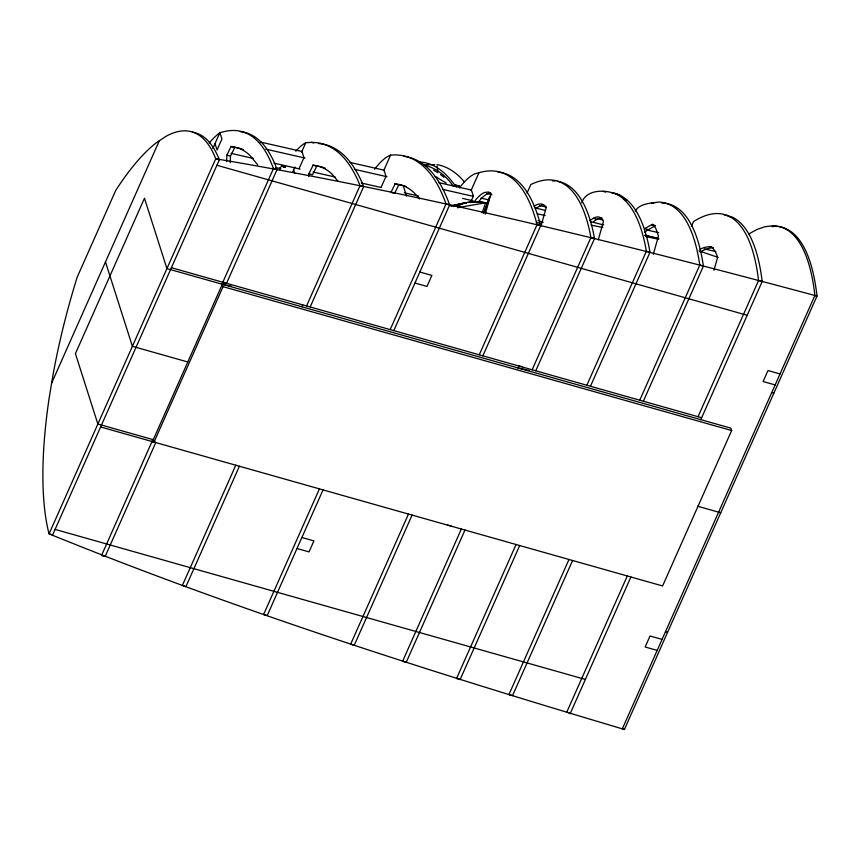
<?xml version="1.0" encoding="UTF-8"?>
<svg xmlns="http://www.w3.org/2000/svg" width="860" height="860" viewBox="0 0 860 860"><rect width="100%" height="100%" fill="white"/><g stroke="black" fill="none" stroke-linecap="round" stroke-linejoin="round"><path stroke-width="1.29" d="M226.631 161.712L226.868 155.079L231.093 146.469A312.803 96.363 -74.2 0 1 249.916 155.348L257.699 164.851M230.244 162.733L230.48 156.101L234.705 147.49A312.803 96.363 -74.2 0 1 243.445 149.694M308.815 176.397L308.912 173.742L313.137 165.131A312.803 96.363 -74.2 0 1 331.96 174.021L338.238 181.449M485.233 214.129L491.135 193.285L488.415 191.974L484.427 192.543A59.963 18.468 -74.2 0 0 473.989 202.111M541.005 226.019L546.272 207.421L545.229 206.077A67.091 20.672 -74.2 0 0 534.114 206.239M598.259 239.822L603.505 221.31L602.301 219.3A54.567 16.813 -74.2 0 0 593.432 218.29A150.296 46.3 -74.2 0 0 589.895 220.654M653.321 254.248L658.459 236.124L655.728 228.212L652.783 224.267A10.298 3.171 -74.2 0 0 651.805 224.632L644.613 228.588L648.225 229.609M713.961 270.233L717.605 257.355L717.197 256.151A98.631 30.38 -74.2 0 0 711.155 246.734L708.887 246.745A172.236 53.062 -74.2 0 0 699.997 249.217M482.17 212.861L485.642 202.809L487.448 203.422M483.524 213.345L489.802 196.585L484.406 212.237M51.622 383.162L159.326 140.76M212.839 148.533L219.902 132.623L225.739 131.268A328.112 101.082 -74.2 0 1 273.437 168.614L277.049 169.635A328.112 101.082 -74.2 0 0 240.284 131.655M219.343 159.788L52.664 534.877L49.063 533.856A261.644 80.603 -74.2 0 1 48.955 399.352L52.89 375.476A261.644 80.603 -74.2 0 1 77.217 277.103L115.734 190.415A261.644 80.603 -74.2 0 1 156.262 142.814L165.776 136.45A261.644 80.603 -74.2 0 1 215.731 158.767L219.343 159.788A261.644 80.603 -74.2 0 0 192.403 132.171M222.009 284.004L222.858 282.069M222.02 284.036L273.566 168.323L277.178 169.345L226.535 283.305L223.116 282.144M152.166 441.546L152.951 439.417L101.523 555.506L105.135 556.528L155.768 442.567L152.381 441.535L153.241 439.611L154.026 442.072L223.084 286.66L222.299 284.198L223.149 282.273L226.47 283.09M152.413 441.621L223.181 282.349M279.876 169.581C279.027 165.776 286.262 164.335 285.09 167.302M292.819 171.839L294.969 166.99M301.441 152.446L305.752 142.738L311.46 142.362L313.868 143.05M299.076 168.635L303.967 157.638L301.946 151.296M325.478 168.356A312.803 96.363 -74.2 0 0 316.738 166.152L312.513 174.763L308.912 173.742M301.838 306.773L302.698 304.848M235.79 465.206L182.32 585.563L185.932 586.584L239.402 466.227M306.558 305.945L360.039 185.588A411.22 126.678 -74.2 0 0 311.46 142.362M310.17 306.966L363.651 186.609A411.22 126.678 -74.2 0 0 318.415 143.512M383.678 170.667L390.58 155.123A417.906 128.731 -74.2 0 1 446.039 203.938L449.64 204.959L393.805 330.627M381.12 187.308L386.011 176.3L383.99 169.968M419.562 198.993A312.803 96.363 -74.2 0 0 418.035 197.026L414.004 192.683A312.803 96.363 -74.2 0 0 395.17 183.803L390.945 192.414L393.353 193.091M394.557 193.435L398.782 184.825A312.803 96.363 -74.2 0 1 406.318 186.555M319.425 488.867L263.59 614.534L267.202 615.556L323.037 489.899M390.193 329.606L446.039 203.938M471 190.608L478.945 172.731A343.495 105.812 -74.2 0 1 537.07 224.653L540.682 225.675L482.858 355.825M470.646 202.293L473.365 196.177L471.334 189.845M527.029 193.091L530.835 184.534A293.625 90.45 -74.2 0 1 590.906 237.521L594.518 238.542L535.748 370.789M408.478 514.065L350.644 644.215L354.255 645.236L412.09 515.086M479.246 354.804L537.07 224.653M581.768 202.852C586.574 186.878 613.857 188.931 623.661 199.262A296.216 91.257 -74.2 0 1 646.387 251.227L586.842 385.248M461.368 529.029L402.609 661.275L406.221 662.297L464.981 530.05M532.146 369.768L590.906 237.521M635.282 211.033C639.399 203.53 651.02 203.175 658.674 202.057A286.058 88.118 -74.2 0 1 699.782 265.074L703.394 266.095L643.345 401.233M516.075 544.509L456.531 678.518L460.132 679.54L519.687 545.53M590.454 386.269L649.999 252.249A296.216 91.257 -74.2 0 0 627.273 200.283C622.866 196.413 617.555 193.167 611.567 192.704M691.408 226.459L693.579 221.568A277.286 85.419 -74.2 0 1 723.722 214.344L730.162 216.881A277.286 85.419 -74.2 0 1 758.574 280.489L698.051 416.713M568.976 559.473L508.926 694.611L512.538 695.633L572.577 560.494M639.743 400.212L699.782 265.074M627.284 575.974L566.761 712.188L570.363 713.209M570.094 713.821L630.896 576.995M700.803 419.659L762.454 280.908M153.263 439.696L97.868 424.023L75.411 353.643L144.469 198.23L166.926 268.599L730.892 428.173L731.645 430.548L662.598 585.961L100.62 426.969M748.479 234.146L756.811 229.555L764.787 226.76L772.366 225.772A280.715 86.473 -74.2 0 1 814.893 295.464L622.307 728.871L624.414 729.474L817 296.055A280.715 86.473 -74.2 0 0 779.267 226.718M454.875 185.524L455.574 184.846L456.284 186.964M458.638 186.254L459.229 185.932L459.896 187.985M482.051 202.132L486.996 203.293C479.084 201.079 470.14 200.831 462.4 203.906A46.655 36.249 -69.2 0 0 457.294 206.54M453.381 206.464L466.249 202.53L450.758 205.841M490.103 192.984L488.039 193.564A59.963 18.468 -74.2 0 0 478.816 201.541M451.102 206.045L462.497 203.347M453.403 206.067L458.595 204.959M478.945 172.731L475.042 173.763A93.751 28.874 -74.2 0 0 459.659 187.62M457.38 207.733L485.642 202.777M772.108 226.674L774.473 226.374A280.715 86.473 -74.2 0 1 776.892 226.438M480.235 201.917L481.589 202.433L470.957 201.885M425.808 164.668L434.752 164.701M275.641 167.85L280.865 168.291M418.927 162.056C434.762 162.218 446.867 173.86 455.413 186.029M661.759 203.1L662.286 203.078A286.058 88.118 -74.2 0 1 703.394 266.095M537.35 213.861L545.143 215.494M591.046 225.094L602.849 227.567M645.731 236.543L658.717 239.252M222.299 284.198L231.415 286.251M260.15 141.986L302.01 151.51M350.041 162.443L384.054 170.183M438.664 182.61L471.409 190.06M486.706 193.543L491.931 194.725M539.682 205.594L546.111 207.056M597.485 218.741L602.709 219.934M646.784 229.964L658.556 232.641M265.912 149.167L304.977 158.057M354.46 169.323L387.011 176.73M443.072 189.49L473.065 196.306M480.858 198.09L488.641 199.853M644.807 235.393L657.803 238.349M704.351 248.938L715.832 251.55M231.071 153.359L253.205 158.401M274.039 163.142L300.086 169.065M313.104 172.032L335.25 177.063M361.286 182.986L380.819 187.437M404.286 192.78L418.627 196.037M518.3 365.855L521.998 366.704M517.44 367.779L529.212 370.477M447.522 525.116L451.231 525.965M462.594 198.391L473.065 200.81M436.891 164.604C447.856 166.464 457.294 173.258 464.196 181.75M534.802 207.776L545.208 210.377M590.616 221.686L603.634 224.901M645.183 235.253L658.878 238.682M435.128 176.773L437.396 177.375M729.925 216.784L733.526 217.806M651.385 202.713L653.793 203.39M615.996 194.005L619.608 195.026M603.247 191.425L605.655 192.102M623.436 199.101L627.047 200.122M651.805 224.632L655.417 225.653M651.643 224.739L655.255 225.761L647.021 230.458A141.986 43.742 -74.2 0 0 644.559 232.426M709.779 246.745L713.391 247.766L712.499 247.766A172.236 53.062 -74.2 0 0 700.18 252.066M593.432 218.29L597.044 219.311A54.567 16.813 -74.2 0 1 601.968 217.967M455.66 184.986L459.262 186.007M814.893 295.464L817 296.055C618.447 242.681 418.54 193.177 215.731 158.767L49.063 533.856C236.812 610.267 430.237 671.714 624.414 729.474M758.574 280.489L762.186 281.51A277.286 85.419 -74.2 0 0 733.774 217.902L727.334 215.365A277.286 85.419 -74.2 0 0 723.937 214.753M646.387 251.227L649.999 252.249M536.317 222.278L539.929 223.299M394.772 183.793L398.384 184.814M312.739 165.131L316.34 166.152M230.695 146.458L234.307 147.479M360.039 185.588L363.651 186.609M282.015 165.754L285.627 166.775M281.757 165.969L285.359 166.99M226.868 155.079L230.48 156.101M216.913 165.26L747.179 315.287M419.841 272.029L431.881 275.437L426.99 286.434L414.95 283.037M780.02 373.939L767.991 370.531L763.1 381.539L775.139 384.936M771.742 392.579L773.85 393.181M171.387 267.697L701.663 417.734M223.084 286.66L731.645 430.548M187.792 361.985L132.397 346.311L105.479 261.967M697.6 506.228L720.712 512.764M152.338 441.406L155.714 442.395M665.468 631.756L667.575 632.347M301.892 537.489L313.921 540.897L309.03 551.894L297.001 548.497M662.071 639.399L650.031 635.991L645.15 646.989L657.18 650.396M55.104 529.405L585.37 679.432M101.652 555.227L105.264 556.248M424.173 165.109C436.213 167.936 446.415 176.106 453.274 186.222M699.008 250.905L718.036 257.376M538.177 220.633L543.197 222.331M465.023 202.917L466.378 203.411M483.858 202.423L485.212 202.939M478.396 201.767L479.751 202.283M476.548 201.691L477.902 202.207M474.698 201.681L476.053 202.197M472.828 201.745L474.183 202.261M469.076 202.078L470.431 202.595M437.762 177.988L446.211 183.029M433.44 170.108L438.009 172.752M440.503 174.526L443.996 177.364M403.286 185.846L406.554 196.091M293.658 169.947L294.743 173.333M215.022 143.631L217.042 149.963L221.934 138.965L219.902 132.623A141.438 43.57 -74.2 0 0 209.163 143.007M437.149 166.206L437.762 171.301M285.423 166.281A8.149 2.515 -74.2 0 1 283.327 167.119L282.951 166.388A17.168 5.289 -74.2 0 0 282.252 165.657M295.829 151.242A86.957 26.789 -74.2 0 1 305.752 142.738M374.616 169.259A92.343 28.445 -74.2 0 1 378.787 164.152L380.84 161.97A92.343 28.445 -74.2 0 1 390.58 155.123M403.577 156.251A417.906 128.731 -74.2 0 1 449.64 204.959M497.918 172.064A343.495 105.812 -74.2 0 1 540.682 225.675M557.474 181.288A293.625 90.45 -74.2 0 1 594.518 238.542M552.399 180.879A293.625 90.45 -74.2 0 1 554.969 180.976M535.952 208.604A67.091 20.672 -74.2 0 1 542.692 205.078M593.508 221.676A150.296 46.3 -74.2 0 1 597.044 219.311M466.249 203.465L464.894 202.971L466.249 203.465"/></g></svg>
